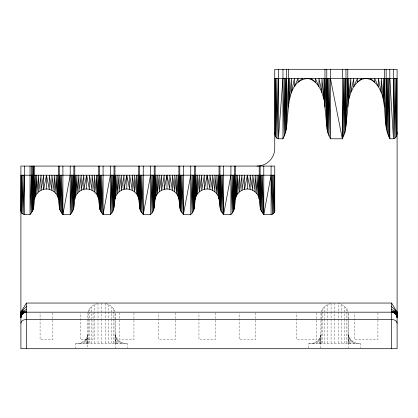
<?xml version="1.0" encoding="UTF-8"?>
<svg xmlns="http://www.w3.org/2000/svg" width="418" height="418" viewBox="0 0 418 418"><rect width="100%" height="100%" fill="white"/><g stroke="black" fill="none" stroke-linecap="round" stroke-linejoin="round"><path stroke-width="0.31" stroke-dasharray="2.09 1.57" d="M87.634 343.795L87.738 333.977M320.7 343.795L320.799 333.977M88.12 312L87.738 314.341L87.738 348.706M320.987 313.171L320.799 348.089M75.684 348.706L75.684 343.795C80.878 343.873 86.672 340.712 87.634 335.257M308.745 348.089L308.745 343.795C313.939 343.873 319.733 340.712 320.7 335.257M97.478 303.614C93.392 304.607 89.687 307.402 88.214 311.42L88.214 318.542M330.539 303.614C326.453 304.607 322.748 307.402 321.275 311.42L321.275 318.542M75.684 343.795L127.516 343.795L127.516 348.089M308.745 343.795L360.577 343.795L360.577 348.089M348.523 333.977C348.607 340.053 354.986 343.946 360.577 343.795M115.462 333.977C115.546 340.053 121.925 343.946 127.516 343.795M348.053 318.542L348.053 311.42C346.517 307.183 342.509 304.435 338.251 303.431L338.251 311.248M105.728 303.614C109.809 304.607 113.513 307.402 114.987 311.42L114.987 318.542M348.408 313.625L348.523 348.089M115.347 313.625L115.462 348.706M377.924 312.831L377.924 339.573L354.182 339.573L354.182 312.831M357.458 343.46L357.458 343.795M355.964 343.047L355.964 343.795M354.548 342.483L354.548 343.795M353.236 341.767L353.236 343.795M352.055 340.921L352.055 343.795M351.015 339.954L351.015 343.795M350.138 338.888L350.138 343.795M349.443 337.734L349.443 343.795M348.936 336.516L348.936 343.795M348.628 335.257L348.628 343.795M348.053 319.19L348.053 343.795M346.668 308.693L346.668 311.295M346.668 311.943L346.668 318.443M346.668 319.096L346.668 343.795M344.463 306.357L344.463 318.62M344.463 319.268L344.463 343.795M341.595 304.56L341.595 343.795M338.251 311.896L338.251 318.406M338.251 319.059L338.251 343.795M334.661 303.05L334.661 318.573M334.661 319.216L334.661 343.795M331.072 303.431L331.072 311.248M331.072 311.896L331.072 318.406M331.072 319.059L331.072 343.795M327.733 304.56L327.733 343.795M324.859 306.357L324.859 318.62M324.859 319.268L324.859 343.795M322.659 308.693L322.659 311.295M322.659 311.943L322.659 318.443M322.659 319.096L322.659 343.795M321.275 319.19L321.275 343.795M320.392 336.516L320.392 343.795M319.885 337.734L319.885 343.795M319.185 338.888L319.185 343.795M318.312 339.954L318.312 343.795M317.272 340.921L317.272 343.795M316.745 312.831L316.745 339.573L296.66 339.573L296.66 312.831M316.086 341.767L316.086 343.795M314.775 342.483L314.775 343.795M313.359 343.047L313.359 343.795M311.87 343.46L311.87 343.795M255.57 312.831L255.57 339.573L239.133 339.573L239.133 312.831M215.39 312.831L215.39 339.573L198.958 339.573L198.958 312.831M175.215 312.831L175.215 339.573L158.777 339.573L158.777 312.831M133.943 312.831L133.943 339.573L119.7 339.573L119.7 312.831M124.397 343.46L124.397 343.795M122.902 343.047L122.902 343.795M121.486 342.483L121.486 343.795M120.175 341.767L120.175 343.795M118.994 340.921L118.994 343.795M117.954 339.954L117.954 343.795M117.077 338.888L117.077 343.795M116.376 337.734L116.376 343.795M115.87 336.516L115.87 343.795M115.567 335.257L115.567 343.795M114.987 319.19L114.987 343.795M113.602 308.693L113.602 311.295M113.602 311.943L113.602 318.443M113.602 319.096L113.602 343.795M111.402 306.357L111.402 318.62M111.402 319.268L111.402 343.795M108.528 304.56L108.528 343.795M105.19 303.431L105.19 311.248M105.19 311.896L105.19 318.406M105.19 319.059L105.19 343.795M101.6 303.05L101.6 318.573M101.6 319.216L101.6 343.795M98.011 303.431L98.011 311.248M98.011 311.896L98.011 318.406M98.011 319.059L98.011 343.795M94.672 304.56L94.672 343.795M93.036 312.831L93.036 339.573L80.251 339.573L80.251 312.831M91.798 306.357L91.798 318.62M91.798 319.268L91.798 343.795M89.598 308.693L89.598 311.295M89.598 311.943L89.598 318.443M89.598 319.096L89.598 343.795M88.214 319.19L88.214 343.795M87.331 336.516L87.331 343.795M86.824 337.734L86.824 343.795M86.124 338.888L86.124 343.795M85.251 339.954L85.251 343.795M84.211 340.921L84.211 343.795M83.025 341.767L83.025 343.795M81.714 342.483L81.714 343.795M80.298 343.047L80.298 343.795M78.803 343.46L78.803 343.795M52.861 312.831L52.861 339.573L40.076 339.573L40.076 312.831"/><path stroke-width="0.63" d="M397.1 132.433L396.823 134.862L396.029 136.926L394.843 138.301L393.448 138.786L389.795 138.786L389.795 69.294M286.612 78.406L286.205 129.627L285.442 132.997L282.96 138.786L278.398 138.786L276.998 138.301L275.812 136.926L275.023 134.862L274.746 132.433M345.968 78.412L345.555 129.627L344.793 132.997L342.316 138.786L330.445 138.786L327.968 132.997L327.2 129.627L321.923 78.406L321.923 92.488L323.955 99.427L323.955 78.406L324.964 107.008L324.964 69.294M397.1 317.659L397.1 312.183L391.619 303.05L26.381 303.05L20.9 312.183L20.9 317.659M33.273 175.215L32.51 211.21L30.033 214.533C26.898 214.669 21.146 215.484 20.9 210.881L21.177 175.215L21.177 212.281L21.971 175.215L21.971 213.462L23.157 175.215L23.157 214.256L24.552 175.215M274.746 78.417L330.445 78.406L342.316 138.786L343.7 78.412L343.7 136.08L344.793 78.412L344.793 132.997L345.555 78.412L345.555 129.627L350.833 78.412L350.833 92.488L348.8 99.427L348.8 78.412L347.792 107.008L347.792 69.294M278.398 78.417L276.998 138.301L276.998 78.417L275.812 136.926L275.812 78.417L275.023 134.862L275.023 78.417M32.51 175.215L31.418 212.981L31.418 166.082M33.273 166.082L33.273 209.272L33.686 175.215L34.595 199.01L35.384 175.215L35.384 196.314C33.539 201.089 34.71 206.539 32.51 211.21L32.51 166.082M70.208 166.082L70.208 214.533L71.593 175.215L71.593 212.981L72.685 175.215L72.685 211.21L73.448 175.215L73.448 209.272L73.861 175.215L74.775 199.01L75.559 175.215L75.559 196.314C73.396 202.244 75.433 209.883 70.208 214.533L62.904 214.533L61.519 212.981L59.664 209.272L58.337 199.01L57.553 175.215L57.553 196.314L58.337 199.01L59.252 175.215L59.664 209.272L59.664 175.215L60.427 211.21L60.427 175.215L61.519 212.981L61.519 175.215L62.904 214.533L70.208 175.215M110.383 166.082L110.383 214.533L111.768 175.215L111.768 212.981L112.86 175.215L112.86 211.21L113.628 175.215L113.628 209.272L114.036 175.215L114.95 199.01L115.734 175.215L115.734 196.314C113.576 202.244 115.608 209.883 110.383 214.533L103.079 214.533L100.602 211.21L99.839 209.272L98.512 199.01L97.728 175.215L97.728 196.314L98.512 199.01L99.427 175.215L99.839 209.272L99.839 175.215L100.602 211.21L100.602 175.215L101.694 212.981L101.694 175.215L103.079 214.533L110.383 175.215M150.564 166.082L150.564 214.533L151.948 175.215L151.948 212.981L153.04 175.215L153.04 211.21L153.803 175.215L153.803 209.272L154.216 175.215L155.125 199.01L155.914 175.215L155.914 196.314C153.751 202.244 155.783 209.883 150.564 214.533L143.254 214.533L140.777 211.21L140.014 209.272L138.692 199.01L137.903 175.215L137.903 196.314L138.692 199.01L139.602 175.215L140.014 209.272L140.014 175.215L140.777 211.21L140.777 175.215L141.869 212.981L141.869 175.215L143.254 214.533L150.564 175.215M190.739 166.082L190.739 214.533L192.123 175.179L192.123 212.981L193.215 175.179L193.215 211.21L193.978 175.179L193.978 209.272L194.391 175.179L195.305 199.01L196.089 175.179L196.089 196.314C193.926 202.244 195.964 209.883 190.739 214.533L183.434 214.533L180.957 211.21L180.195 209.272L178.867 199.01L178.084 175.215L178.084 196.314L178.867 199.01L179.782 175.215L180.195 209.272L180.195 175.215L180.957 211.21L180.957 175.215L182.049 212.981L182.049 175.215L183.434 214.533L190.739 175.179L274.746 175.205M230.914 166.082L230.914 214.533L232.298 175.184L232.298 212.981L233.39 175.184L233.39 211.21L234.153 175.184L234.153 209.272L234.566 175.184L235.48 199.01L236.264 175.184L236.264 196.314C234.106 202.244 236.139 209.883 230.914 214.533L223.609 214.533L221.132 211.21L220.37 209.272L219.042 199.01L218.259 175.179L218.259 196.314L219.042 199.01L219.957 175.179L220.37 209.272L220.37 175.179L221.132 211.21L221.132 175.179L222.224 212.981L222.224 175.179L223.609 214.533L230.914 175.184M31.418 175.215L30.033 214.533L30.033 166.082M274.746 210.871L274.464 175.205L274.464 212.271L273.675 175.205L273.675 213.452L272.489 175.205L272.489 214.246L271.089 175.205L263.784 214.533L262.399 175.184L262.399 212.981L261.307 175.184L261.307 211.21L260.545 175.184L260.545 209.272L259.223 199.01L260.132 175.184L260.545 209.272L261.307 211.21L263.784 214.533C267.269 214.267 274.255 216.237 274.746 210.871L274.746 166.082L20.9 166.082L20.9 348.706L397.1 348.706L397.1 69.294L274.746 69.294L274.746 148.374A17.708 17.708 0 0 1 257.033 166.082M288.441 78.406L286.205 129.627L286.205 78.406L285.442 132.997L285.442 78.406L284.35 136.08L284.35 78.406L282.96 138.786L282.96 69.294M347.792 78.412L345.968 126.074L345.968 69.294M397.053 316.943L397.1 312.183L391.619 306.546M282.96 78.406L278.398 138.786L278.398 69.294M20.9 323.198C21.083 320.585 24.113 319.462 26.381 319.488L391.619 319.488C393.887 319.462 396.917 320.585 397.1 323.198M396.912 316.243L396.682 315.564L397.1 312.183L391.619 309.508M46.466 175.215L43.676 189.297C40.013 190.232 36.909 192.855 35.384 196.314L36.774 175.215L36.774 193.868L38.691 175.215L38.691 191.815L41.037 175.215L41.037 190.263L43.676 175.215L43.676 189.297C49.235 187.954 55.338 191.036 57.553 196.314L56.164 175.215L56.164 193.868L54.241 175.215L54.241 191.815L51.9 175.215L51.9 190.263L49.261 175.215L49.261 189.297L46.466 175.215L46.466 188.967M20.947 316.943C21.255 314.294 23.711 312.136 26.381 312.183M86.646 175.215L83.851 189.297C80.188 190.232 77.09 192.855 75.559 196.314L76.949 175.215L76.949 193.868L78.871 175.215L78.871 191.815L81.212 175.215L81.212 190.263L83.851 175.215L83.851 189.297C89.415 187.954 95.513 191.036 97.728 196.314L96.339 175.215L96.339 193.868L94.421 175.215L94.421 191.815L92.075 175.215L92.075 190.263L89.436 175.215L89.436 189.297L86.646 175.215L86.646 188.967M126.821 175.215L124.031 189.297C120.363 190.232 117.265 192.855 115.734 196.314L117.129 175.215L117.129 193.868L119.046 175.215L119.046 191.815L121.387 175.215L121.387 190.263L124.031 175.215L124.031 189.297C129.59 187.954 135.693 191.036 137.903 196.314L136.514 175.215L136.514 193.868L134.596 175.215L134.596 191.815L132.25 175.215L132.25 190.263L129.611 175.215L129.611 189.297L126.821 175.215L126.821 188.967M166.996 175.215L164.206 189.297C160.543 190.232 157.44 192.855 155.914 196.314L157.304 175.215L157.304 193.868L159.221 175.215L159.221 191.815L161.567 175.215L161.567 190.263L164.206 175.215L164.206 189.297C169.765 187.954 175.868 191.036 178.084 196.314L176.689 175.215L176.689 193.868L174.771 175.215L174.771 191.815L172.43 175.215L172.43 190.263L169.786 175.215L169.786 189.297L166.996 175.215L166.996 188.967M207.171 175.179L204.381 189.297C200.718 190.232 197.62 192.855 196.089 196.314L197.479 175.179L197.479 193.868L199.396 175.179L199.396 191.815L201.742 175.179L201.742 190.263L204.381 175.179L204.381 189.297C209.94 187.954 216.043 191.036 218.259 196.314L216.869 175.179L216.869 193.868L214.946 175.179L214.946 191.815L212.605 175.179L212.605 190.263L209.967 175.179L209.967 189.297L207.171 175.179L207.171 188.967M259.223 199.01L258.434 175.184L258.434 196.314L257.044 175.184L257.044 193.868L255.126 175.184L255.126 191.815L252.78 175.184L252.78 190.263L250.142 175.184L250.142 189.297L247.351 175.184L244.556 189.297C240.893 190.232 237.795 192.855 236.264 196.314L237.654 175.184L237.654 193.868L239.577 175.184L239.577 191.815L241.917 175.184L241.917 190.263L244.556 175.184L244.556 189.297C251.093 187.645 258.193 192.353 259.223 199.01L259.223 166.082M396.682 315.564L396.368 314.921L397.1 312.183L391.619 311.488M396.368 314.921L395.966 314.326L397.1 312.183L20.9 312.183L21.088 316.243M26.381 306.546L20.9 312.183L21.318 315.564M392.335 312.23L393.719 312.596L395.496 313.787L397.1 312.183L391.619 312.183M308.662 78.406C286.346 79.498 288.942 111.026 286.612 126.074L286.612 69.294M361.612 79.357L357.437 82.147L353.769 86.615L350.833 92.488L353.769 78.412L353.769 86.615L357.437 78.412L357.437 82.147L361.612 78.412L361.612 79.357C373.765 75.146 381.503 89.462 383.306 99.427C386.138 112.385 383.562 126.722 389.795 138.786M394.958 313.312L397.1 312.183L393.04 312.366M26.381 309.508L20.9 312.183L21.631 314.921M394.362 312.915L397.1 312.183L393.719 312.596M26.381 311.488L20.9 312.183L22.034 314.326M190.739 175.179L20.9 175.215M330.445 78.406L397.1 78.417M364.099 78.412L366.053 78.412M25.665 312.23L20.9 312.183L22.504 313.787M24.96 312.366L20.9 312.183L23.042 313.312M24.281 312.596L20.9 312.183L23.638 312.915M306.702 78.406C314.414 78.892 319.248 85.956 321.923 92.488L318.986 78.406L318.986 86.615L315.324 78.406L315.324 82.147L311.144 78.406L311.144 79.357M395.496 313.787L395.966 314.326M389.795 78.412L393.448 138.786L393.448 69.294M384.314 78.412L386.143 126.074L386.143 69.294M324.964 78.406L326.792 126.074L326.792 69.294M393.448 78.417L394.843 138.301L394.843 78.417L396.029 136.926L396.029 78.417L396.823 134.862L396.823 78.417M389.795 138.687L388.411 78.412L388.411 136.08L387.319 78.412L387.319 132.997L386.556 78.412L386.556 129.627L386.143 78.412M326.792 78.406L327.2 129.627L327.2 78.406L327.968 132.997L327.968 78.406L329.055 136.08L329.055 78.406L330.445 138.786L330.445 69.294M391.619 303.05L391.619 348.706M384.314 69.294L384.314 107.008L383.306 78.412L383.306 99.427L381.273 78.412L381.273 92.488L378.337 78.412L378.337 86.615L374.674 78.412L374.674 82.147L370.494 78.412L370.494 79.357M342.316 69.294L342.316 138.786M302.261 79.357L302.261 78.406L298.086 82.147L298.086 78.406L294.418 86.615L294.418 78.406L291.482 92.488L291.482 78.406L289.449 99.427L289.449 78.406L288.441 107.008L288.441 69.294M271.089 166.082L271.089 214.533M263.784 166.082L263.784 214.533M260.132 166.082L260.132 207.229M247.351 175.184L247.351 188.967M235.48 166.082L235.48 199.01M234.566 166.082L234.566 207.229M223.609 166.082L223.609 214.533M219.957 166.082L219.957 207.229M219.042 166.082L219.042 199.01M195.305 166.082L195.305 199.01M194.391 166.082L194.391 207.229M183.434 166.082L183.434 214.533M179.782 166.082L179.782 207.229M178.867 166.082L178.867 199.01M155.125 166.082L155.125 199.01M154.216 166.082L154.216 207.229M143.254 166.082L143.254 214.533M139.602 166.082L139.602 207.229M138.692 166.082L138.692 199.01M114.95 166.082L114.95 199.01M114.036 166.082L114.036 207.229M103.079 166.082L103.079 214.533M99.427 166.082L99.427 207.229M98.512 166.082L98.512 199.01M74.775 166.082L74.775 199.01M73.861 166.082L73.861 207.229M62.904 166.082L62.904 214.533M59.252 166.082L59.252 207.229M58.337 166.082L58.337 199.01M34.595 166.082L34.595 199.01M33.686 166.082L33.686 207.229M26.381 303.05L26.381 348.706M24.552 166.082L24.552 214.533M391.624 312.147A5.528 5.429 0 0 1 397.069 317.659M20.931 317.659A5.528 5.429 0 0 1 26.376 312.147"/></g></svg>
